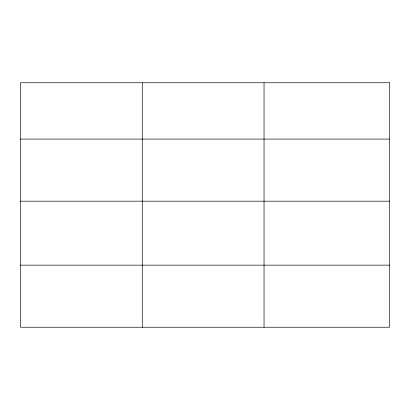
<?xml version="1.0" encoding="UTF-8"?>
<svg xmlns="http://www.w3.org/2000/svg" width="410" height="410" viewBox="0 0 410 410"><rect width="100%" height="100%" fill="white"/><g stroke="black" fill="none" stroke-linecap="round" stroke-linejoin="round"><path stroke-width="0.61" d="M20.5 139.082L389.5 139.082M20.5 201.177L389.5 201.177M20.5 265.152L389.5 265.152M264.04 82.758L264.04 327.241M142.27 82.758L142.27 327.241M389.5 82.758L20.5 82.758L20.5 327.241L389.5 327.241L389.5 82.758"/></g></svg>
